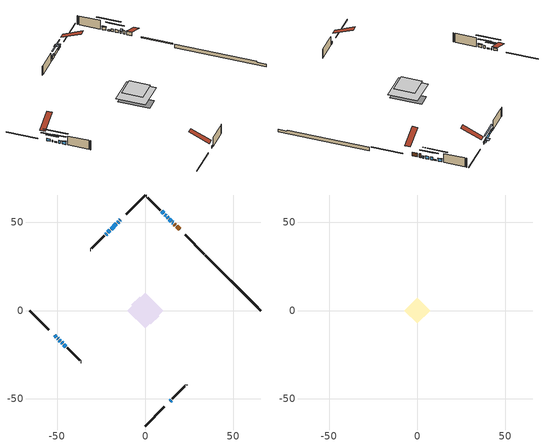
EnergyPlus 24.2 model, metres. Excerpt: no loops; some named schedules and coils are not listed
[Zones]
conditioned space
 floor adiabatic (AdiabaticFloorConstruction): -10.18,0 0,10.18 10.18,0 0,-10.18 z2.74
 floor foundation (Slab1 construction): -7.83,3.17 -3.17,7.83 7.83,-3.17 3.17,-7.83 z-1.68
 wall outside (RimJoist1 construction): 0,-65.47 10.85,-54.62 / -65.47,0 -54.62,-10.85 / 0,65.47 -10.85,54.62 / 33.49,31.97 22.64,42.82 z0.3:0.6
 wall outside (AdiabaticWallConstruction 1): 19.43,46.04 17.72,47.74 / 17.07,48.4 16.46,49.01 z0.3:2.33
 wall outside (AdiabaticWallConstruction): 14.06,-51.4 14.66,-50.8 / -51.4,-14.06 -50.33,-15.14 / -21.9,43.57 -22.51,42.96 z0.3:1.52; -14.06,51.4 -14.42,51.04 / 15.8,49.66 15.44,50.03 z0.3:1.32; 14.78,50.68 13.71,51.76 / -16.35,49.12 -19.36,46.1 / 10.48,54.99 9.26,56.21 / -20.02,45.45 -21.24,44.23 / -46.16,-19.31 -44.93,-20.53 z0.3:1.82; -15.08,50.39 -15.69,49.78 / 13.05,52.42 12.44,53.03 / -47.42,-18.04 -46.81,-18.66 z0.3:1.83; -49.67,-15.8 -49.38,-16.09 z0.3:1.06; 11.78,53.68 11.14,54.33 / -48.73,-16.74 -48.08,-17.39 z0.3:0.91
 wall outside (Wall1 construction): 15.32,-50.15 22.45,-43.02 / -44.28,-21.19 -37.15,-28.31 / -23.16,42.3 -30.29,35.18 / 8.6,56.86 1.48,63.99 z0.3:5.18
 wall outside (Wall3 construction): 23.1,-42.36 23.26,-42.2 / -36.49,-28.97 -36.33,-29.13 / -30.95,34.52 -31.11,34.36 / 0.82,64.65 0.66,64.81 z0.3:5.18
 wall foundation (FoundationWall1 construction): 34.15,31.32,-1.68 34.15,31.32,0.3 62.33,3.13,0.3 62.33,3.13,-0.35 65.47,0,-0.35 65.47,0,-1.68
 window (WindowConstruction 11): 14.06,-51.4 14.66,-50.8 z0.3:1.52
 window (WindowConstruction 12): -14.06,51.4 -14.42,51.04 z0.3:1.31
 window (WindowConstruction 13): 15.8,49.67 15.44,50.02 z0.3:1.31
 window (WindowConstruction 6): 14.78,50.68 13.71,51.76 z0.3:1.82
 window (WindowConstruction 7): -15.08,50.39 -15.69,49.78 z0.3:1.82
 window (WindowConstruction 8): -16.35,49.12 -19.36,46.1 z0.3:1.82
 window (WindowConstruction 9): -51.4,-14.06 -50.33,-15.14 z0.3:1.52
 window (WindowConstruction 10): -49.67,-15.8 -49.38,-16.08 z0.3:1.06
 window (WindowConstruction): 13.05,52.42 12.44,53.03 z0.3:1.82
 window (WindowConstruction 14): 11.78,53.68 11.14,54.33 z0.3:0.91
 window (WindowConstruction 15): -48.73,-16.74 -48.08,-17.39 z0.3:0.91
 window (WindowConstruction 1): 10.48,54.99 9.26,56.21 z0.3:1.82
 window (WindowConstruction 2): -20.02,45.45 -21.24,44.23 z0.3:1.82
 window (WindowConstruction 3): -21.9,43.57 -22.51,42.96 z0.3:1.52
 window (WindowConstruction 4): -47.42,-18.04 -46.81,-18.65 z0.3:1.82
 window (WindowConstruction 5): -46.15,-19.31 -44.93,-20.53 z0.3:1.82
 door (Door): 19.43,46.04 17.72,47.74 z0.3:2.33
 door (Door 1): 17.06,48.4 16.46,49.01 z0.3:2.33
 ceiling adiabatic (AdiabaticFloorConstruction): 0,-10.18 10.18,0 0,10.18 -10.18,0 z2.74
attic - vented
 floor to conditioned space (Floor1 construction Reversed): -7.3,0 0,7.3 7.3,0 0,-7.3 z5.18
 roof outside (Roof1 construction): 13.41,-52.06,5.18 6.4,-45.05,9.31 4.5,-46.95,9.31 11.51,-53.96,5.18; -52.06,-13.41,5.18 -45.05,-6.4,9.31 -46.95,-4.5,9.31 -53.96,-11.51,5.18; -13.41,52.06,5.18 -6.4,45.05,9.31 -4.5,46.95,9.31 -11.51,53.96,5.18; 20.09,45.38,5.18 13.08,38.37,9.31 14.98,36.47,9.31 21.99,43.48,5.18
shading: -14.63,50.83 -13.85,51.61 -14.71,52.48 -15.5,51.69 z1.61; 15.23,50.24 16.01,49.45 17.09,50.53 16.31,51.31 z1.61; 11.73,53.73 16.76,48.71 17.05,49 12.03,54.02 z4.61; -15.9,49.57 -14.87,50.6 -16.37,52.1 -17.41,51.07 z2.12; -21.34,44.13 -14.37,51.09 -14.66,51.38 -21.63,44.42 z4.61; -48.35,-17.11 -53.38,-12.09 -53.67,-12.38 -48.64,-17.4 z4.31; -47.41,-18.06 -51.64,-13.82 -51.93,-14.12 -47.7,-18.35 z3.85; 10.47,55 15.02,50.44 15.31,50.74 10.76,55.29 z4.61; 7.22,58.25 15.7,49.76 15.99,50.06 7.51,58.54 z6.45; -44.16,-21.31 -52.64,-12.82 -52.93,-13.11 -44.45,-21.6 z6.45; 9.12,56.35 10.62,54.84 10.91,55.14 9.41,56.64 z2.03; -21.38,44.08 -19.88,45.59 -20.17,45.88 -21.67,44.37 z2.03; -22.65,42.82 -21.75,43.71 -22.05,44 -22.94,43.11 z1.72; -44.84,-20.63 -49.39,-16.07 -49.68,-16.36 -45.13,-20.92 z4.61; -44.79,-20.67 -46.3,-19.17 -46.59,-19.46 -45.08,-20.96 z2.03
[Building]
Building 1: Terrain=Suburbs
[Site:Location]
Quebec Intl AP_QC: Latitude {deg}=46.8; Longitude {deg}=-71.38; Time Zone {hr}=-5; Elevation {m}=74; Keep Site Location Information=Yes
[Site:GroundTemperature:Shallow]
0.0108218, -2.24938, -2.43038, -1.3578, 2.94801, 7.23376, 10.9493, 13.303, 13.5029, 11.5886, 7.96783, 3.81355
[Site:WaterMainsTemperature]
Calculation Method=Schedule; Temperature Schedule=mains temperature schedule
[Material] Roughness=Rough; Thermal Absorptance=0.9
Name | Thickness {m} | Conductivity {W/m-K} | Density {kg/m3} | Specific Heat {J/kg-K} | Solar Absorptance | Visible Absorptance
asphalt or fiberglass shingles | 0.00635 | 0.162714 | 1121.4 | 1465.45 | 0.4 | 0.4
ceiling stud and cavity | 0.1397 | 0.0942247 | 65.682 | 1177.47 | 0.7 | 0.7
concrete 4.0 in. | 0.1016 | 1.803125 | 2242.8 | 837.4 | 0.7 | 0.7
concrete 8.0 in. | 0.2032 | 1.803125 | 2242.8 | 837.4 | 0.7 | 0.7
door material | 0.04445 | 0.0451087 | 512.64 | 1214.23 | 0.7 | 0.7
exterior vertical ins | 0.00211175 | 0.029427 | 32.04 | 1214.23 | 0.7 | 0.7
floor covering | 0.0127 | 0.0433444 | 54.468 | 1339.84 | 0.6 | 0.6
floor rigid ins; wall rigid ins | 0.512978 | 0.029427 | 32.04 | 1214.23 | 0.7 | 0.7
floor stud and cavity | 0.1397 | 1.75129 | 37.0049 | 1207.88 | 0.7 | 0.7
furniture material conditioned space 1 | 0.1524 | 0.115458 | 640.8 | 1214.23 | 0.6 | 0.6
gypsum board | 0.0127 | 0.160291 | 801 | 837.4 | 0.6 | 0.6
osb sheathing 0.5 in. | 0.0127 | 0.115458 | 512.64 | 1214.23 | 0.7 | 0.7
osb sheathing 0.75 in. | 0.01905 | 0.115458 | 512.64 | 1214.23 | 0.7 | 0.7
osb sheathing 2.0 in. | 0.0508 | 0.115458 | 512.64 | 1214.23 | 0.7 | 0.7
rim joist stud and cavity | 0.0508 | 0.0530741 | 125.044 | 1163.47 | 0.6 | 0.6
wall stud and cavity | 0.1397 | 0.110346 | 139.0536 | 1170.24 | 0.7 | 0.7
wall stud and cavity 1 | 0.1397 | 0.101068 | 139.0536 | 1170.24 | 0.7 | 0.7
wall stud and cavity 2 | 0.0889 | 0.380278 | 52.3479 | 1209.89 | 0.7 | 0.7
wall stud and cavity 3 | 0.0889 | 0.391764 | 83.0341 | 1211.67 | 0.7 | 0.7
wood siding | 0.0254 | 0.102417 | 544.68 | 1172.36 | 0.4 | 0.4
wood siding 1; wood siding 2; wood siding 3 | 0.0254 | 0.102417 | 544.68 | 1172.36 | 0.7 | 0.7
[WindowMaterial:SimpleGlazingSystem]
Name | U-Factor {W/m2-K} | Solar Heat Gain Coefficient
WindowMaterial | 2.19398 | 0.55
WindowMaterial 1 | 2.20761 | 0.53
WindowMaterial 2 | 2.14572 | 0.59
WindowMaterial 3 | 2.12811 | 0.61
WindowMaterial 4 | 2.16161 | 0.58
WindowMaterial 5 | 2.35467 | 0.39
WindowMaterial 6 | 2.33195 | 0.42
WindowMaterial 7 | 2.16502 | 0.55
WindowMaterial 8 | 2.75837 | 0.61
[Construction]
AdiabaticFloorConstruction: floor stud and cavity, floor rigid ins, osb sheathing 0.75 in., floor covering
AdiabaticWallConstruction: wood siding 2, wall rigid ins, wall stud and cavity 2, gypsum board
AdiabaticWallConstruction 1: wood siding 3, wall rigid ins, wall stud and cavity 2, gypsum board
Door; Door 1: door material
Floor1 construction Reversed: gypsum board, ceiling stud and cavity
FoundationWall1 construction: concrete 8.0 in.
furniture construction conditioned space 1: furniture material conditioned space 1
PartitionWallConstruction: gypsum board, wall stud and cavity 3, gypsum board
RimJoist1 construction: wood siding 1, osb sheathing 2.0 in., rim joist stud and cavity
Roof1 construction: asphalt or fiberglass shingles
Slab1 construction: concrete 4.0 in.
Wall1 construction: wood siding, osb sheathing 0.5 in., wall stud and cavity, gypsum board
Wall3 construction: wood siding, osb sheathing 0.5 in., wall stud and cavity 1, gypsum board
WindowConstruction; WindowConstruction 1; WindowConstruction 2; WindowConstruction 4; WindowConstruction 5; WindowConstruction 7: WindowMaterial
WindowConstruction 10: WindowMaterial 5
WindowConstruction 11; WindowConstruction 13: WindowMaterial 6
WindowConstruction 12: WindowMaterial 7
WindowConstruction 14; WindowConstruction 15: WindowMaterial 8
WindowConstruction 3: WindowMaterial 1
WindowConstruction 6: WindowMaterial 2
WindowConstruction 8: WindowMaterial 3
WindowConstruction 9: WindowMaterial 4
[Zone] Multiplier=1; Part of Total Floor Area=Yes
Name | Volume {m3}
attic - vented | 70.4134
conditioned space | 802.9
[Space]
Name | Zone | Volume {m3}
attic - vented 1 | attic - vented | 70.4134
conditioned space 1 | conditioned space | 802.9
[ZoneInfiltration:EffectiveLeakageArea]
infil attic - vented 1: Zone or Space=attic - vented 1; Schedule=Always On Discrete; Effective Air Leakage Area {cm2}=3930.83; Stack Coefficient=0.000287227; Wind Coefficient=1.14507e-05
[ZoneMixing]
whole house fan mix: Zone or Space=attic - vented; Schedule=Always On Continuous; Design Flow Rate Calculation Method=Flow/Zone; Design Flow Rate {m3/s}=0; Source Zone or Space=conditioned space
[SurfaceProperty:ExposedFoundationPerimeter]
Slab1: Exposed Perimeter Calculation Method=TotalExposedPerimeter; Total Exposed Perimeter {m}=44.288
[InternalMass] Zone or ZoneList=conditioned space; Space or SpaceList=conditioned space 1
Name | Construction | Surface Area {m2}
furniture mass conditioned space 1 | furniture construction conditioned space 1 | 123.896
partition wall mass | PartitionWallConstruction | 309.74
[Lights]
interior lighting: Zone or ZoneList or Space or SpaceList=conditioned space 1; Schedule=interior lighting schedule; Design Level Calculation Method=LightingLevel; Lighting Level {W}=343.2; Return Air Fraction=0; Fraction Radiant=0.6; Fraction Visible=0.2; Fraction Replaceable=1
[People]
occupants: Zone or ZoneList or Space or SpaceList=conditioned space 1; Number of People Schedule=occupants schedule; Number of People Calculation Method=People; Number of People=3; Fraction Radiant=0.314171; Sensible Heat Fraction=0.56303; Activity Level Schedule=occupants activity schedule; Carbon Dioxide Generation Rate {m3/s-W}=0; Enable ASHRAE 55 Comfort Warnings=No; Mean Radiant Temperature Calculation Type=EnclosureAveraged
[ElectricEquipment] Zone or ZoneList or Space or SpaceList=conditioned space 1; Design Level Calculation Method=EquipmentLevel
Name | Schedule | Design Level {W} | Fraction Latent | Fraction Radiant | Fraction Lost
clothes dryer | clothes dryer schedule | 140.772 | 0.015 | 0.081 | 0.85
clothes washer | clothes washer schedule | 32.1985 | 0.03 | 0.162 | 0.7
cooking range | cooking range schedule | 215.147 | 0.08 | 0.432 | 0.2
dishwasher | dishwasher schedule | 66.8632 | 0.3 | 0.18 | 0.4
fridge | fridge schedule | 72.9452 | 0 | 0.6 | 0
mech vent bath fan 0 | mech vent bath fan 0 schedule | 50.2 | 0 | 0 | 1
mech vent house fan | mech vent house fan schedule | 0 | 0 | 0 | 1
mech vent house fan cfis | mech vent house fan cfis schedule | 0 | 0 | 0 | 0
mech vent range fan 0 | mech vent range fan 0 schedule | 57 | 0 | 0 | 1
misc plug loads | misc plug loads schedule | 494.7 | 0.045 | 0.513 | 0.1
whole house fan | Always On Discrete | 0 | 0 | 0 | 1
[OtherEquipment] Zone or ZoneList or Space or SpaceList=conditioned space 1; Design Level Calculation Method=EquipmentLevel
Name | Fuel Type | Schedule | Design Level {W} | Fraction Latent | Fraction Radiant | Fraction Lost
clothes dryer 1 | Electricity | clothes dryer schedule | 0 | 0.015 | 0.081 | 0.85
cooking range 1 | Electricity | cooking range schedule | 0 | 0.08 | 0.432 | 0.2
general water use latent | None | general water use schedule | 62.594 | 1 | 0 | 0
general water use sensible | None | general water use schedule | -61.6891 | 0 | 0.6 | 0
mech vent house fan latent load | None | Always On Discrete | 0 | 1 | 0 | 0
mech vent house fan sensible load | None | Always On Discrete | 0 | 0 | 0 | 0
water heater energy adjustment1 | Electricity | Always On Discrete | 0.01 | 0 | 0 | 1
[ZoneInfiltration:DesignFlowRate] Zone or ZoneList or Space or SpaceList=conditioned space 1; Schedule=Always On Discrete; Design Flow Rate Calculation Method=Flow/Zone; Design Flow Rate {m3/s}=0
infil flow; natural vent flow; whole house fan flow
[ZoneControl:Thermostat]
conditioned space Thermostat: Zone or ZoneList=conditioned space; Control Type Schedule=conditioned space Thermostat Schedule; Control 1=conditioned space temperature setpoint; Temperature Difference Between Cutout And Setpoint {deltaC}=0
[ThermostatSetpoint:DualSetpoint]
conditioned space temperature setpoint: Heating Setpoint Temperature Schedule=heating setpoint; Cooling Setpoint Temperature Schedule=cooling setpoint
[AirLoopHVAC:UnitarySystem]
unit heater unitary system: Control Type=Load; Controlling Zone or Thermostat Location=conditioned space; Dehumidification Control Type=None; Availability Schedule=Always On Discrete; Supply Fan=unit heater supply fan; Fan Placement=BlowThrough; Supply Air Fan Operating Mode Schedule=unit heater auto fan schedule; Heating Coil=unit heater htg coil; DX Heating Coil Sizing Ratio=1; Use DOAS DX Cooling Coil=No; Minimum Supply Air Temperature {C}=2; Latent Load Control=SensibleOnlyLoadControl; Cooling Supply Air Flow Rate Method=None; Heating Supply Air Flow Rate Method=SupplyAirFlowRate; Heating Supply Air Flow Rate {m3/s}=0.00141584; No Load Supply Air Flow Rate Method=SupplyAirFlowRate; No Load Supply Air Flow Rate {m3/s}=0; No Load Supply Air Flow Rate Control Set To Low Speed=Yes; Maximum Supply Air Temperature {C}=48.8889; Maximum Outdoor Dry-Bulb Temperature for Supplemental Heater Operation {C}=21; Ancillary On-Cycle Electric Power {W}=0; Ancillary Off-Cycle Electric Power {W}=0
[Zone equipment]
conditioned space: electric baseboard, unit heater unitary system
[Foundation:Kiva]
Foundation Kiva 1: Initial Indoor Air Temperature {C}=18; Wall Height Above Grade {m}=0.300015; Wall Depth Below Slab {m}=0.2032; Custom Block Material Name 1=exterior vertical ins; Custom Block Depth 1 {m}=1.98001; Custom Block X Position 1 {m}=0.2032; Custom Block Z Position 1 {m}=0
[Foundation:Kiva:Settings]
Soil Conductivity {W/m-K}=0.849921; Soil Density {kg/m3}=1842.3; Soil Specific Heat {J/kg-K}=418.7; Ground Solar Absorptivity=0.9; Ground Thermal Absorptivity=0.9; Ground Surface Roughness {m}=0.03; Far-Field Width {m}=40; Deep-Ground Boundary Condition=ZeroFlux; Deep-Ground Depth {m}=40; Minimum Cell Dimension {m}=0.2; Maximum Cell Growth Coefficient=3; Simulation Timestep=Timestep
[Exterior:Lights]
exterior lighting: Schedule=exterior lighting schedule; Design Level {W}=75.6
[EnergyManagementSystem:Sensor] Output:Variable or Output:Meter Index Key=conditioned space
Name | Output:Variable or Output:Meter
conditioned_space_clg_unmet_s | Zone Cooling Setpoint Not Met Time
conditioned_space_htg_unmet_s | Zone Heating Setpoint Not Met Time
fridge_tin_s; tin_s; tin_s_1 | Zone Mean Air Temperature
tout_s | Zone Outdoor Air Drybulb Temperature
win_s | Zone Air Humidity Ratio
[Schedule:Constant]
Name | Hourly Value
Always On Continuous; mech vent house fan schedule; mech vent house fan cfis schedule; Always On Discrete | 1
occupants activity schedule | 117.228
fridge schedule; unit heater auto fan schedule | 0
[Schedule:Week:Daily]
interior lighting schedule Week Rule - Jan1-Jan27: interior lighting schedule day, interior lighting schedule day, interior lighting schedule day, interior lighting schedule day, interior lighting schedule day, interior lighting schedule day, interior lighting schedule day, interior lighting schedule default day, interior lighting schedule default day, interior lighting schedule default day, interior lighting schedule default day, interior lighting schedule default day
interior lighting schedule Week Rule - Jan28-Feb3: interior lighting schedule day, interior lighting schedule day, interior lighting schedule day, interior lighting schedule day, interior lighting schedule day 1, interior lighting schedule day 1, interior lighting schedule day 1, interior lighting schedule default day, interior lighting schedule default day, interior lighting schedule default day, interior lighting schedule default day, interior lighting schedule default day
interior lighting schedule Week Rule - Feb4-Feb24: interior lighting schedule day 1, interior lighting schedule day 1, interior lighting schedule day 1, interior lighting schedule day 1, interior lighting schedule day 1, interior lighting schedule day 1, interior lighting schedule day 1, interior lighting schedule default day, interior lighting schedule default day, interior lighting schedule default day, interior lighting schedule default day, interior lighting schedule default day
interior lighting schedule Week Rule - Feb25-Mar3: interior lighting schedule day 1, interior lighting schedule day 1, interior lighting schedule day 1, interior lighting schedule day 1, interior lighting schedule day 2, interior lighting schedule day 2, interior lighting schedule day 2, interior lighting schedule default day, interior lighting schedule default day, interior lighting schedule default day, interior lighting schedule default day, interior lighting schedule default day
interior lighting schedule Week Rule - Mar4-Mar31: interior lighting schedule day 2, interior lighting schedule day 2, interior lighting schedule day 2, interior lighting schedule day 2, interior lighting schedule day 2, interior lighting schedule day 2, interior lighting schedule day 2, interior lighting schedule default day, interior lighting schedule default day, interior lighting schedule default day, interior lighting schedule default day, interior lighting schedule default day
interior lighting schedule Week Rule - Apr1-Apr28: interior lighting schedule day 3, interior lighting schedule day 3, interior lighting schedule day 3, interior lighting schedule day 3, interior lighting schedule day 3, interior lighting schedule day 3, interior lighting schedule day 3, interior lighting schedule default day, interior lighting schedule default day, interior lighting schedule default day, interior lighting schedule default day, interior lighting schedule default day
interior lighting schedule Week Rule - Apr29-May5: interior lighting schedule day 3, interior lighting schedule day 3, interior lighting schedule day 4, interior lighting schedule day 4, interior lighting schedule day 4, interior lighting schedule day 4, interior lighting schedule day 4, interior lighting schedule default day, interior lighting schedule default day, interior lighting schedule default day, interior lighting schedule default day, interior lighting schedule default day
interior lighting schedule Week Rule - May6-May26: interior lighting schedule day 4, interior lighting schedule day 4, interior lighting schedule day 4, interior lighting schedule day 4, interior lighting schedule day 4, interior lighting schedule day 4, interior lighting schedule day 4, interior lighting schedule default day, interior lighting schedule default day, interior lighting schedule default day, interior lighting schedule default day, interior lighting schedule default day
interior lighting schedule Week Rule - May27-Jun2: interior lighting schedule day 4, interior lighting schedule day 4, interior lighting schedule day 4, interior lighting schedule day 4, interior lighting schedule day 4, interior lighting schedule day 5, interior lighting schedule day 5, interior lighting schedule default day, interior lighting schedule default day, interior lighting schedule default day, interior lighting schedule default day, interior lighting schedule default day
interior lighting schedule Week Rule - Jun3-Jun30: interior lighting schedule day 5, interior lighting schedule day 5, interior lighting schedule day 5, interior lighting schedule day 5, interior lighting schedule day 5, interior lighting schedule day 5, interior lighting schedule day 5, interior lighting schedule default day, interior lighting schedule default day, interior lighting schedule default day, interior lighting schedule default day, interior lighting schedule default day
interior lighting schedule Week Rule - Jul1-Jul28: interior lighting schedule day 6, interior lighting schedule day 6, interior lighting schedule day 6, interior lighting schedule day 6, interior lighting schedule day 6, interior lighting schedule day 6, interior lighting schedule day 6, interior lighting schedule default day, interior lighting schedule default day, interior lighting schedule default day, interior lighting schedule default day, interior lighting schedule default day
interior lighting schedule Week Rule - Jul29-Aug4: interior lighting schedule day 6, interior lighting schedule day 6, interior lighting schedule day 6, interior lighting schedule day 7, interior lighting schedule day 7, interior lighting schedule day 7, interior lighting schedule day 7, interior lighting schedule default day, interior lighting schedule default day, interior lighting schedule default day, interior lighting schedule default day, interior lighting schedule default day
interior lighting schedule Week Rule - Aug5-Aug25: interior lighting schedule day 7, interior lighting schedule day 7, interior lighting schedule day 7, interior lighting schedule day 7, interior lighting schedule day 7, interior lighting schedule day 7, interior lighting schedule day 7, interior lighting schedule default day, interior lighting schedule default day, interior lighting schedule default day, interior lighting schedule default day, interior lighting schedule default day
interior lighting schedule Week Rule - Aug26-Sep1: interior lighting schedule day 7, interior lighting schedule day 7, interior lighting schedule day 7, interior lighting schedule day 7, interior lighting schedule day 7, interior lighting schedule day 7, interior lighting schedule day 8, interior lighting schedule default day, interior lighting schedule default day, interior lighting schedule default day, interior lighting schedule default day, interior lighting schedule default day
interior lighting schedule Week Rule - Sep2-Sep29: interior lighting schedule day 8, interior lighting schedule day 8, interior lighting schedule day 8, interior lighting schedule day 8, interior lighting schedule day 8, interior lighting schedule day 8, interior lighting schedule day 8, interior lighting schedule default day, interior lighting schedule default day, interior lighting schedule default day, interior lighting schedule default day, interior lighting schedule default day
interior lighting schedule Week Rule - Sep30-Oct6: interior lighting schedule day 8, interior lighting schedule day 9, interior lighting schedule day 9, interior lighting schedule day 9, interior lighting schedule day 9, interior lighting schedule day 9, interior lighting schedule day 9, interior lighting schedule default day, interior lighting schedule default day, interior lighting schedule default day, interior lighting schedule default day, interior lighting schedule default day
interior lighting schedule Week Rule - Oct7-Oct27: interior lighting schedule day 9, interior lighting schedule day 9, interior lighting schedule day 9, interior lighting schedule day 9, interior lighting schedule day 9, interior lighting schedule day 9, interior lighting schedule day 9, interior lighting schedule default day, interior lighting schedule default day, interior lighting schedule default day, interior lighting schedule default day, interior lighting schedule default day
interior lighting schedule Week Rule - Oct28-Nov3: interior lighting schedule day 9, interior lighting schedule day 9, interior lighting schedule day 9, interior lighting schedule day 9, interior lighting schedule day 10, interior lighting schedule day 10, interior lighting schedule day 10, interior lighting schedule default day, interior lighting schedule default day, interior lighting schedule default day, interior lighting schedule default day, interior lighting schedule default day
interior lighting schedule Week Rule - Nov4-Nov24: interior lighting schedule day 10, interior lighting schedule day 10, interior lighting schedule day 10, interior lighting schedule day 10, interior lighting schedule day 10, interior lighting schedule day 10, interior lighting schedule day 10, interior lighting schedule default day, interior lighting schedule default day, interior lighting schedule default day, interior lighting schedule default day, interior lighting schedule default day
interior lighting schedule Week Rule - Nov25-Dec1: interior lighting schedule day 10, interior lighting schedule day 10, interior lighting schedule day 10, interior lighting schedule day 10, interior lighting schedule day 10, interior lighting schedule day 10, interior lighting schedule day 11, interior lighting schedule default day, interior lighting schedule default day, interior lighting schedule default day, interior lighting schedule default day, interior lighting schedule default day
interior lighting schedule Week Rule - Dec2-Dec31: interior lighting schedule day 11, interior lighting schedule day 11, interior lighting schedule day 11, interior lighting schedule day 11, interior lighting schedule day 11, interior lighting schedule day 11, interior lighting schedule day 11, interior lighting schedule default day, interior lighting schedule default day, interior lighting schedule default day, interior lighting schedule default day, interior lighting schedule default day
occupants schedule Week Rule - Jan1-Dec31: occupants schedule day, occupants schedule day, occupants schedule day, occupants schedule day, occupants schedule day, occupants schedule day, occupants schedule day, occupants schedule default day, occupants schedule default day, occupants schedule default day, occupants schedule default day, occupants schedule default day
clothes dryer schedule Week Rule - Jan1-Dec31: clothes dryer schedule day, clothes dryer schedule day, clothes dryer schedule day, clothes dryer schedule day, clothes dryer schedule day, clothes dryer schedule day, clothes dryer schedule day, clothes dryer schedule default day, clothes dryer schedule default day, clothes dryer schedule default day, clothes dryer schedule default day, clothes dryer schedule default day
clothes washer schedule Week Rule - Jan1-Dec31: clothes washer schedule day, clothes washer schedule day, clothes washer schedule day, clothes washer schedule day, clothes washer schedule day, clothes washer schedule day, clothes washer schedule day, clothes washer schedule default day, clothes washer schedule default day, clothes washer schedule default day, clothes washer schedule default day, clothes washer schedule default day
cooking range schedule Week Rule - Jan1-Dec31: cooking range schedule day, cooking range schedule day, cooking range schedule day, cooking range schedule day, cooking range schedule day, cooking range schedule day, cooking range schedule day, cooking range schedule default day, cooking range schedule default day, cooking range schedule default day, cooking range schedule default day, cooking range schedule default day
dishwasher schedule Week Rule - Jan1-Dec31: dishwasher schedule day, dishwasher schedule day, dishwasher schedule day, dishwasher schedule day, dishwasher schedule day, dishwasher schedule day, dishwasher schedule day, dishwasher schedule default day, dishwasher schedule default day, dishwasher schedule default day, dishwasher schedule default day, dishwasher schedule default day
mech vent bath fan 0 schedule Week Rule - Jan1-Dec31: mech vent bath fan 0 schedule day, mech vent bath fan 0 schedule day, mech vent bath fan 0 schedule day, mech vent bath fan 0 schedule day, mech vent bath fan 0 schedule day, mech vent bath fan 0 schedule day, mech vent bath fan 0 schedule day, mech vent bath fan 0 schedule default day, mech vent bath fan 0 schedule default day, mech vent bath fan 0 schedule default day, mech vent bath fan 0 schedule default day, mech vent bath fan 0 schedule default day
mech vent range fan 0 schedule Week Rule - Jan1-Dec31: mech vent range fan 0 schedule day, mech vent range fan 0 schedule day, mech vent range fan 0 schedule day, mech vent range fan 0 schedule day, mech vent range fan 0 schedule day, mech vent range fan 0 schedule day, mech vent range fan 0 schedule day, mech vent range fan 0 schedule default day, mech vent range fan 0 schedule default day, mech vent range fan 0 schedule default day, mech vent range fan 0 schedule default day, mech vent range fan 0 schedule default day
misc plug loads schedule Week Rule - Jan1-Dec31: misc plug loads schedule day, misc plug loads schedule day, misc plug loads schedule day, misc plug loads schedule day, misc plug loads schedule day, misc plug loads schedule day, misc plug loads schedule day, misc plug loads schedule default day, misc plug loads schedule default day, misc plug loads schedule default day, misc plug loads schedule default day, misc plug loads schedule default day
general water use schedule Week Rule - Jan1-Dec31: general water use schedule day, general water use schedule day, general water use schedule day, general water use schedule day, general water use schedule day, general water use schedule day, general water use schedule day, general water use schedule default day, general water use schedule default day, general water use schedule default day, general water use schedule default day, general water use schedule default day
exterior lighting schedule Week Rule - Jan1-Jan27: exterior lighting schedule day, exterior lighting schedule day, exterior lighting schedule day, exterior lighting schedule day, exterior lighting schedule day, exterior lighting schedule day, exterior lighting schedule day, exterior lighting schedule default day, exterior lighting schedule default day, exterior lighting schedule default day, exterior lighting schedule default day, exterior lighting schedule default day
exterior lighting schedule Week Rule - Jan28-Feb3: exterior lighting schedule day, exterior lighting schedule day, exterior lighting schedule day, exterior lighting schedule day, exterior lighting schedule day 1, exterior lighting schedule day 1, exterior lighting schedule day 1, exterior lighting schedule default day, exterior lighting schedule default day, exterior lighting schedule default day, exterior lighting schedule default day, exterior lighting schedule default day
exterior lighting schedule Week Rule - Feb4-Feb24: exterior lighting schedule day 1, exterior lighting schedule day 1, exterior lighting schedule day 1, exterior lighting schedule day 1, exterior lighting schedule day 1, exterior lighting schedule day 1, exterior lighting schedule day 1, exterior lighting schedule default day, exterior lighting schedule default day, exterior lighting schedule default day, exterior lighting schedule default day, exterior lighting schedule default day
exterior lighting schedule Week Rule - Feb25-Mar3: exterior lighting schedule day 1, exterior lighting schedule day 1, exterior lighting schedule day 1, exterior lighting schedule day 1, exterior lighting schedule day 2, exterior lighting schedule day 2, exterior lighting schedule day 2, exterior lighting schedule default day, exterior lighting schedule default day, exterior lighting schedule default day, exterior lighting schedule default day, exterior lighting schedule default day
exterior lighting schedule Week Rule - Mar4-Mar31: exterior lighting schedule day 2, exterior lighting schedule day 2, exterior lighting schedule day 2, exterior lighting schedule day 2, exterior lighting schedule day 2, exterior lighting schedule day 2, exterior lighting schedule day 2, exterior lighting schedule default day, exterior lighting schedule default day, exterior lighting schedule default day, exterior lighting schedule default day, exterior lighting schedule default day
exterior lighting schedule Week Rule - Apr1-Apr28: exterior lighting schedule day 3, exterior lighting schedule day 3, exterior lighting schedule day 3, exterior lighting schedule day 3, exterior lighting schedule day 3, exterior lighting schedule day 3, exterior lighting schedule day 3, exterior lighting schedule default day, exterior lighting schedule default day, exterior lighting schedule default day, exterior lighting schedule default day, exterior lighting schedule default day
exterior lighting schedule Week Rule - Apr29-May5: exterior lighting schedule day 3, exterior lighting schedule day 3, exterior lighting schedule day 4, exterior lighting schedule day 4, exterior lighting schedule day 4, exterior lighting schedule day 4, exterior lighting schedule day 4, exterior lighting schedule default day, exterior lighting schedule default day, exterior lighting schedule default day, exterior lighting schedule default day, exterior lighting schedule default day
exterior lighting schedule Week Rule - May6-May26: exterior lighting schedule day 4, exterior lighting schedule day 4, exterior lighting schedule day 4, exterior lighting schedule day 4, exterior lighting schedule day 4, exterior lighting schedule day 4, exterior lighting schedule day 4, exterior lighting schedule default day, exterior lighting schedule default day, exterior lighting schedule default day, exterior lighting schedule default day, exterior lighting schedule default day
exterior lighting schedule Week Rule - May27-Jun2: exterior lighting schedule day 4, exterior lighting schedule day 4, exterior lighting schedule day 4, exterior lighting schedule day 4, exterior lighting schedule day 4, exterior lighting schedule day 5, exterior lighting schedule day 5, exterior lighting schedule default day, exterior lighting schedule default day, exterior lighting schedule default day, exterior lighting schedule default day, exterior lighting schedule default day
exterior lighting schedule Week Rule - Jun3-Jun30: exterior lighting schedule day 5, exterior lighting schedule day 5, exterior lighting schedule day 5, exterior lighting schedule day 5, exterior lighting schedule day 5, exterior lighting schedule day 5, exterior lighting schedule day 5, exterior lighting schedule default day, exterior lighting schedule default day, exterior lighting schedule default day, exterior lighting schedule default day, exterior lighting schedule default day
exterior lighting schedule Week Rule - Jul1-Jul28: exterior lighting schedule day 6, exterior lighting schedule day 6, exterior lighting schedule day 6, exterior lighting schedule day 6, exterior lighting schedule day 6, exterior lighting schedule day 6, exterior lighting schedule day 6, exterior lighting schedule default day, exterior lighting schedule default day, exterior lighting schedule default day, exterior lighting schedule default day, exterior lighting schedule default day
exterior lighting schedule Week Rule - Jul29-Aug4: exterior lighting schedule day 6, exterior lighting schedule day 6, exterior lighting schedule day 6, exterior lighting schedule day 7, exterior lighting schedule day 7, exterior lighting schedule day 7, exterior lighting schedule day 7, exterior lighting schedule default day, exterior lighting schedule default day, exterior lighting schedule default day, exterior lighting schedule default day, exterior lighting schedule default day
exterior lighting schedule Week Rule - Aug5-Aug25: exterior lighting schedule day 7, exterior lighting schedule day 7, exterior lighting schedule day 7, exterior lighting schedule day 7, exterior lighting schedule day 7, exterior lighting schedule day 7, exterior lighting schedule day 7, exterior lighting schedule default day, exterior lighting schedule default day, exterior lighting schedule default day, exterior lighting schedule default day, exterior lighting schedule default day
exterior lighting schedule Week Rule - Aug26-Sep1: exterior lighting schedule day 7, exterior lighting schedule day 7, exterior lighting schedule day 7, exterior lighting schedule day 7, exterior lighting schedule day 7, exterior lighting schedule day 7, exterior lighting schedule day 8, exterior lighting schedule default day, exterior lighting schedule default day, exterior lighting schedule default day, exterior lighting schedule default day, exterior lighting schedule default day
[Schedule:Year]
interior lighting schedule: interior lighting schedule Week Rule - Jan1-Jan27, 1, 1, 1, 27, interior lighting schedule Week Rule - Jan28-Feb3, 1, 28, 2, 3, interior lighting schedule Week Rule - Feb4-Feb24, 2, 4, 2, 24, interior lighting schedule Week Rule - Feb25-Mar3, 2, 25, 3, 3, interior lighting schedule Week Rule - Mar4-Mar31, 3, 4, 3, 31, interior lighting schedule Week Rule - Apr1-Apr28, 4, 1, 4, 28, interior lighting schedule Week Rule - Apr29-May5, 4, 29, 5, 5, interior lighting schedule Week Rule - May6-May26, 5, 6, 5, 26, interior lighting schedule Week Rule - May27-Jun2, 5, 27, 6, 2, interior lighting schedule Week Rule - Jun3-Jun30, 6, 3, 6, 30, interior lighting schedule Week Rule - Jul1-Jul28, 7, 1, 7, 28, interior lighting schedule Week Rule - Jul29-Aug4, 7, 29, 8, 4, interior lighting schedule Week Rule - Aug5-Aug25, 8, 5, 8, 25, interior lighting schedule Week Rule - Aug26-Sep1, 8, 26, 9, 1, interior lighting schedule Week Rule - Sep2-Sep29, 9, 2, 9, 29, interior lighting schedule Week Rule - Sep30-Oct6, 9, 30, 10, 6, interior lighting schedule Week Rule - Oct7-Oct27, 10, 7, 10, 27, interior lighting schedule Week Rule - Oct28-Nov3, 10, 28, 11, 3, interior lighting schedule Week Rule - Nov4-Nov24, 11, 4, 11, 24, interior lighting schedule Week Rule - Nov25-Dec1, 11, 25, 12, 1, interior lighting schedule Week Rule - Dec2-Dec31, 12, 2, 12, 31
occupants schedule: occupants schedule Week Rule - Jan1-Dec31, 1, 1, 12, 31
clothes dryer schedule: clothes dryer schedule Week Rule - Jan1-Dec31, 1, 1, 12, 31
clothes washer schedule: clothes washer schedule Week Rule - Jan1-Dec31, 1, 1, 12, 31
cooking range schedule: cooking range schedule Week Rule - Jan1-Dec31, 1, 1, 12, 31
dishwasher schedule: dishwasher schedule Week Rule - Jan1-Dec31, 1, 1, 12, 31
mech vent bath fan 0 schedule: mech vent bath fan 0 schedule Week Rule - Jan1-Dec31, 1, 1, 12, 31
mech vent range fan 0 schedule: mech vent range fan 0 schedule Week Rule - Jan1-Dec31, 1, 1, 12, 31
misc plug loads schedule: misc plug loads schedule Week Rule - Jan1-Dec31, 1, 1, 12, 31
general water use schedule: general water use schedule Week Rule - Jan1-Dec31, 1, 1, 12, 31
exterior lighting schedule: exterior lighting schedule Week Rule - Jan1-Jan27, 1, 1, 1, 27, exterior lighting schedule Week Rule - Jan28-Feb3, 1, 28, 2, 3, exterior lighting schedule Week Rule - Feb4-Feb24, 2, 4, 2, 24, exterior lighting schedule Week Rule - Feb25-Mar3, 2, 25, 3, 3, exterior lighting schedule Week Rule - Mar4-Mar31, 3, 4, 3, 31, exterior lighting schedule Week Rule - Apr1-Apr28, 4, 1, 4, 28, exterior lighting schedule Week Rule - Apr29-May5, 4, 29, 5, 5, exterior lighting schedule Week Rule - May6-May26, 5, 6, 5, 26, exterior lighting schedule Week Rule - May27-Jun2, 5, 27, 6, 2, exterior lighting schedule Week Rule - Jun3-Jun30, 6, 3, 6, 30, exterior lighting schedule Week Rule - Jul1-Jul28, 7, 1, 7, 28, exterior lighting schedule Week Rule - Jul29-Aug4, 7, 29, 8, 4, exterior lighting schedule Week Rule - Aug5-Aug25, 8, 5, 8, 25, exterior lighting schedule Week Rule - Aug26-Sep1, 8, 26, 9, 1, exterior lighting schedule Week Rule - Sep2-Sep29, 9, 2, 9, 29, exterior lighting schedule Week Rule - Sep30-Oct6, 9, 30, 10, 6, exterior lighting schedule Week Rule - Oct7-Oct27, 10, 7, 10, 27, exterior lighting schedule Week Rule - Oct28-Nov3, 10, 28, 11, 3, exterior lighting schedule Week Rule - Nov4-Nov24, 11, 4, 11, 24, exterior lighting schedule Week Rule - Nov25-Dec1, 11, 25, 12, 1, exterior lighting schedule Week Rule - Dec2-Dec31, 12, 2, 12, 31
[Schedule:Compact]
conditioned space Thermostat Schedule: Through: 12/31, For: AllDays, Until: 24:00, 4
mains temperature schedule: Through: 01/01, For: AllDays, Until: 24:00, 5.175, Through: 01/02, For: AllDays, Until: 24:00, 5.10167, Through: 01/03, For: AllDays, Until: 24:00, 5.02889, Through: 01/04, For: AllDays, Until: 24:00, 4.95778, Through: 01/05, For: AllDays, Until: 24:00, 4.88778, Through: 01/06, For: AllDays, Until: 24:00, 4.81833, Through: 01/07, For: AllDays, Until: 24:00, 4.75056, Through: 01/08, For: AllDays, Until: 24:00, 4.68389, Through: 01/09, For: AllDays, Until: 24:00, 4.61833, Through: 01/10, For: AllDays, Until: 24:00, 4.55389, Through: 01/11, For: AllDays, Until: 24:00, 4.49056, Through: 01/12, For: AllDays, Until: 24:00, 4.42889, Through: 01/13, For: AllDays, Until: 24:00, 4.36778, Through: 01/14, For: AllDays, Until: 24:00, 4.30889, Through: 01/15, For: AllDays, Until: 24:00, 4.25056, Through: 01/16, For: AllDays, Until: 24:00, 4.19389, Through: 01/17, For: AllDays, Until: 24:00, 4.13833, Through: 01/18, For: AllDays, Until: 24:00, 4.08444, Through: 01/19, For: AllDays, Until: 24:00, 4.03167, Through: 01/20, For: AllDays, Until: 24:00, 3.98056, Through: 01/21, For: AllDays, Until: 24:00, 3.93056, Through: 01/22, For: AllDays, Until: 24:00, 3.88222, Through: 01/23, For: AllDays, Until: 24:00, 3.835, Through: 01/24, For: AllDays, Until: 24:00, 3.78944, Through: 01/25, For: AllDays, Until: 24:00, 3.74556, Through: 01/26, For: AllDays, Until: 24:00, 3.70278, Through: 01/27, For: AllDays, Until: 24:00, 3.66167, Through: 01/28, For: AllDays, Until: 24:00, 3.62167, Through: 01/29, For: AllDays, Until: 24:00, 3.58389, Through: 01/30, For: AllDays, Until: 24:00, 3.54722, Through: 01/31, For: AllDays, Until: 24:00, 3.51167, Through: 02/01, For: AllDays, Until: 24:00, 3.47833, Through: 02/02, For: AllDays, Until: 24:00, 3.44611, Through: 02/03, For: AllDays, Until: 24:00, 3.41556, Through: 02/04, For: AllDays, Until: 24:00, 3.38667, Through: 02/05, For: AllDays, Until: 24:00, 3.35944, Through: 02/06, For: AllDays, Until: 24:00, 3.33389, Through: 02/07, For: AllDays, Until: 24:00, 3.30944, Through: 02/08, For: AllDays, Until: 24:00, 3.28667, Through: 02/09, For: AllDays, Until: 24:00, 3.26611, Through: 02/10, For: AllDays, Until: 24:00, 3.24667, Through: 02/11, For: AllDays, Until: 24:00, 3.22889, Through: 02/12, For: AllDays, Until: 24:00, 3.21278, Through: 02/13, For: AllDays, Until: 24:00, 3.19833, Through: 02/14, For: AllDays, Until: 24:00, 3.18556, Through: 02/15, For: AllDays, Until: 24:00, 3.17389, Through: 02/16, For: AllDays, Until: 24:00, 3.16444, Through: 02/17, For: AllDays, Until: 24:00, 3.15667, Through: 02/18, For: AllDays, Until: 24:00, 3.15056, Through: 02/19, For: AllDays, Until: 24:00, 3.14556, Through: 02/20, For: AllDays, Until: 24:00, 3.14278, Through: 02/21, For: AllDays, Until: 24:00, 3.14111, Through: 02/22, For: AllDays, Until: 24:00, 3.14167, Through: 02/23, For: AllDays, Until: 24:00, 3.14333, Through: 02/24, For: AllDays, Until: 24:00, 3.14722, Through: 02/25, For: AllDays, Until: 24:00, 3.15222, Through: 02/26, For: AllDays, Until: 24:00, 3.15944, Through: 02/27, For: AllDays, Until: 24:00, 3.16778, Through: 02/28, For: AllDays, Until: 24:00, 3.17778, Through: 03/01, For: AllDays, Until: 24:00, 3.18944, Through: 03/02, For: AllDays, Until: 24:00, 3.20333, Through: 03/03, For: AllDays, Until: 24:00, 3.21833, Through: 03/04, For: AllDays, Until: 24:00, 3.235, Through: 03/05, For: AllDays, Until: 24:00, 3.25333, Through: 03/06, For: AllDays, Until: 24:00, 3.27333, Through: 03/07, For: AllDays, Until: 24:00, 3.29444, Through: 03/08, For: AllDays, Until: 24:00, 3.31778, Through: 03/09, For: AllDays, Until: 24:00, 3.34222, Through: 03/10, For: AllDays, Until: 24:00, 3.36889, Through: 03/11, For: AllDays, Until: 24:00, 3.39667, Through: 03/12, For: AllDays, Until: 24:00, 3.42611, Through: 03/13, For: AllDays, Until: 24:00, 3.45722, Through: 03/14, For: AllDays, Until: 24:00, 3.49, Through: 03/15, For: AllDays, Until: 24:00, 3.52389, Through: 03/16, For: AllDays, Until: 24:00, 3.55944, Through: 03/17, For: AllDays, Until: 24:00, 3.59667, Through: 03/18, For: AllDays, Until: 24:00, 3.63556, Through: 03/19, For: AllDays, Until: 24:00, 3.67556, Through: 03/20, For: AllDays, Until: 24:00, 3.71722, Through: 03/21, For: AllDays, Until: 24:00, 3.76056, Through: 03/22, For: AllDays, Until: 24:00, 3.80556, Through: 03/23, For: AllDays, Until: 24:00, 3.85111, Through: 03/24, For: AllDays, Until: 24:00, 3.89889, Through: 03/25, For: AllDays, Until: 24:00, 3.94778, Through: 03/26, For: AllDays, Until: 24:00, 3.99833, Through: 03/27, For: AllDays, Until: 24:00, 4.05, Through: 03/28, For: AllDays, Until: 24:00, 4.10333, Through: 03/29, For: AllDays, Until: 24:00, 4.15778, Through: 03/30, For: AllDays, Until: 24:00, 4.21333, Through: 03/31, For: AllDays, Until: 24:00, 4.27056, Through: 04/01, For: AllDays, Until: 24:00, 4.32944, Through: 04/02, For: AllDays, Until: 24:00, 4.38889, Through: 04/03, For: AllDays, Until: 24:00, 4.45, Through: 04/04, For: AllDays, Until: 24:00, 4.51222, Through: 04/05, For: AllDays, Until: 24:00, 4.57611, Through: 04/06, For: AllDays, Until: 24:00, 4.64056, Through: 04/07, For: AllDays, Until: 24:00, 4.70667, Through: 04/08, For: AllDays, Until: 24:00, 4.77389, Through: 04/09, For: AllDays, Until: 24:00, 4.84222, Through: 04/10, For: AllDays, Until: 24:00, 4.91167, Through: 04/11, For: AllDays, Until: 24:00, 4.98278, Through: 04/12, For: AllDays, Until: 24:00, 5.05444, Through: 04/13, For: AllDays, Until: 24:00, 5.12722, Through: 04/14, For: AllDays, Until: 24:00, 5.20111, Through: 04/15, For: AllDays, Until: 24:00, 5.27611, Through: 04/16, For: AllDays, Until: 24:00, 5.35167, Through: 04/17, For: AllDays, Until: 24:00, 5.42889, Through: 04/18, For: AllDays, Until: 24:00, 5.50667, Through: 04/19, For: AllDays, Until: 24:00, 5.58556, Through: 04/20, For: AllDays, Until: 24:00, 5.665, Through: 04/21, For: AllDays, Until: 24:00, 5.74611, Through: 04/22, For: AllDays, Until: 24:00, 5.82722, Through: 04/23, For: AllDays, Until: 24:00, 5.91, Through: 04/24, For: AllDays, Until: 24:00, 5.99278, Through: 04/25, For: AllDays, Until: 24:00, 6.07722, Through: 04/26, For: AllDays, Until: 24:00, 6.16167, Through: 04/27, For: AllDays, Until: 24:00, 6.24722, Through: 04/28, For: AllDays, Until: 24:00, 6.33389, Through: 04/29, For: AllDays, Until: 24:00, 6.42056, Through: 04/30, For: AllDays, Until: 24:00, 6.50833, Through: 05/01, For: AllDays, Until: 24:00, 6.59667, Through: 05/02, For: AllDays, Until: 24:00, 6.68556, Through: 05/03, For: AllDays, Until: 24:00, 6.775, Through: 05/04, For: AllDays, Until: 24:00, 6.86556, Through: 05/05, For: AllDays, Until: 24:00, 6.95611, Through: 05/06, For: AllDays, Until: 24:00, 7.04722, Through: 05/07, For: AllDays, Until: 24:00, 7.13889, Through: 05/08, For: AllDays, Until: 24:00, 7.23111, Through: 05/09, For: AllDays, Until: 24:00, 7.32333, Through: 05/10, For: AllDays, Until: 24:00, 7.41667, Through: 05/11, For: AllDays, Until: 24:00, 7.51, Through: 05/12, For: AllDays, Until: 24:00, 7.60389, Through: 05/13, For: AllDays, Until: 24:00, 7.69778, Through: 05/14, For: AllDays, Until: 24:00, 7.79222, Through: 05/15, For: AllDays, Until: 24:00, 7.88667, Through: 05/16, For: AllDays, Until: 24:00, 7.98167, Through: 05/17, For: AllDays, Until: 24:00, 8.07667, Through: 05/18, For: AllDays, Until: 24:00, 8.17167, Through: 05/19, For: AllDays, Until: 24:00, 8.26722, Through: 05/20, For: AllDays, Until: 24:00, 8.36278, Through: 05/21, For: AllDays, Until: 24:00, 8.45833, Through: 05/22, For: AllDays, Until: 24:00, 8.55444, Through: 05/23, For: AllDays, Until: 24:00, 8.65, Through: 05/24, For: AllDays, Until: 24:00, 8.74611, Through: 05/25, For: AllDays, Until: 24:00, 8.84167, Through: 05/26, For: AllDays, Until: 24:00, 8.93722, Through: 05/27, For: AllDays, Until: 24:00, 9.03333, Through: 05/28, For: AllDays, Until: 24:00, 9.12889, Through: 05/29, For: AllDays, Until: 24:00, 9.22389, Through: 05/30, For: AllDays, Until: 24:00, 9.31944, Through: 05/31, For: AllDays, Until: 24:00, 9.41444, Through: 06/01, For: AllDays, Until: 24:00, 9.50944, Through: 06/02, For: AllDays, Until: 24:00, 9.60389, Through: 06/03, For: AllDays, Until: 24:00, 9.69833, Through: 06/04, For: AllDays, Until: 24:00, 9.79278, Through: 06/05, For: AllDays, Until: 24:00, 9.88667, Through: 06/06, For: AllDays, Until: 24:00, 9.98, Through: 06/07, For: AllDays, Until: 24:00, 10.0728, Through: 06/08, For: AllDays, Until: 24:00, 10.1656, Through: 06/09, For: AllDays, Until: 24:00, 10.2578, Through: 06/10, For: AllDays, Until: 24:00, 10.3494, Through: 06/11, For: AllDays, Until: 24:00, 10.4411, Through: 06/12, For: AllDays, Until: 24:00, 10.5317, Through: 06/13, For: AllDays, Until: 24:00, 10.6222, Through: 06/14, For: AllDays, Until: 24:00, 10.7117, Through: 06/15, For: AllDays, Until: 24:00, 10.8006, Through: 06/16, For: AllDays, Until: 24:00, 10.8889, Through: 06/17, For: AllDays, Until: 24:00, 10.9772, Through: 06/18, For: AllDays, Until: 24:00, 11.0639, Through: 06/19, For: AllDays, Until: 24:00, 11.1506, Through: 06/20, For: AllDays, Until: 24:00, 11.2361, Through: 06/21, For: AllDays, Until: 24:00, 11.3211, Through: 06/22, For: AllDays, Until: 24:00, 11.4056, Through: 06/23, For: AllDays, Until: 24:00, 11.4889, Through: 06/24, For: AllDays, Until: 24:00, 11.5711, Through: 06/25, For: AllDays, Until: 24:00, 11.6533, Through: 06/26, For: AllDays, Until: 24:00, 11.7339, Through: 06/27, For: AllDays, Until: 24:00, 11.8139, Through: 06/28, For: AllDays, Until: 24:00, 11.8928, Through: 06/29, For: AllDays, Until: 24:00, 11.9711, Through: 06/30, For: AllDays, Until: 24:00, 12.0483, Through: 07/01, For: AllDays, Until: 24:00, 12.1244, Through: 07/02, For: AllDays, Until: 24:00, 12.1994, Through: 07/03, For: AllDays, Until: 24:00, 12.2733, Through: 07/04, For: AllDays, Until: 24:00, 12.3467, Through: 07/05, For: AllDays, Until: 24:00, 12.4183, Through: 07/06, For: AllDays, Until: 24:00, 12.4894, Through: 07/07, For: AllDays, Until: 24:00, 12.5589, Through: 07/08, For: AllDays, Until: 24:00, 12.6278, Through: 07/09, For: AllDays, Until: 24:00, 12.695, Through: 07/10, For: AllDays, Until: 24:00, 12.7617, Through: 07/11, For: AllDays, Until: 24:00, 12.8267, Through: 07/12, For: AllDays, Until: 24:00, 12.8906, Through: 07/13, For: AllDays, Until: 24:00, 12.9528, Through: 07/14, For: AllDays, Until: 24:00, 13.0144, Through: 07/15, For: AllDays, Until: 24:00, 13.0744, Through: 07/16, For: AllDays, Until: 24:00, 13.1333, Through: 07/17, For: AllDays, Until: 24:00, 13.1906, Through: 07/18, For: AllDays, Until: 24:00, 13.2467, Through: 07/19, For: AllDays, Until: 24:00, 13.3017, Through: 07/20, For: AllDays, Until: 24:00, 13.355, Through: 07/21, For: AllDays, Until: 24:00, 13.4072, Through: 07/22, For: AllDays, Until: 24:00, 13.4578, Through: 07/23, For: AllDays, Until: 24:00, 13.5067, Through: 07/24, For: AllDays, Until: 24:00, 13.5544, Through: 07/25, For: AllDays, Until: 24:00, 13.6011, Through: 07/26, For: AllDays, Until: 24:00, 13.6461, Through: 07/27, For: AllDays, Until: 24:00, 13.6894, Through: 07/28, For: AllDays, Until: 24:00, 13.7317, Through: 07/29, For: AllDays, Until: 24:00, 13.7722, Through: 07/30, For: AllDays, Until: 24:00, 13.8111, Through: 07/31, For: AllDays, Until: 24:00, 13.8489, Through: 08/01, For: AllDays, Until: 24:00, 13.8844, Through: 08/02, For: AllDays, Until: 24:00, 13.9189, Through: 08/03, For: AllDays, Until: 24:00, 13.9522, Through: 08/04, For: AllDays, Until: 24:00, 13.9833, Through: 08/05, For: AllDays, Until: 24:00, 14.0133, Through: 08/06, For: AllDays, Until: 24:00, 14.0411, Through: 08/07, For: AllDays, Until: 24:00, 14.0678, Through: 08/08, For: AllDays, Until: 24:00, 14.0933, Through: 08/09, For: AllDays, Until: 24:00, 14.1167, Through: 08/10, For: AllDays, Until: 24:00, 14.1383, Through: 08/11, For: AllDays, Until: 24:00, 14.1589, Through: 08/12, For: AllDays, Until: 24:00, 14.1772, Through: 08/13, For: AllDays, Until: 24:00, 14.1944, Through: 08/14, For: AllDays, Until: 24:00, 14.21, Through: 08/15, For: AllDays, Until: 24:00, 14.2233, Through: 08/16, For: AllDays, Until: 24:00, 14.2356, Through: 08/17, For: AllDays, Until: 24:00, 14.2461, Through: 08/18, For: AllDays, Until: 24:00, 14.255, Through: 08/19, For: AllDays, Until: 24:00, 14.2622, Through: 08/20, For: AllDays, Until: 24:00, 14.2678, Through: 08/21, For: AllDays, Until: 24:00, 14.2717, Through: 08/22, For: AllDays, Until: 24:00, 14.2739, Through: 08/23, For: AllDays, Until: 24:00, 14.2744, Through: 08/24, For: AllDays, Until: 24:00, 14.2733, Through: 08/25, For: AllDays, Until: 24:00, 14.2711, Through: 08/26, For: AllDays, Until: 24:00, 14.2667, Through: 08/27, For: AllDays, Until: 24:00, 14.2606, Through: 08/28, For: AllDays, Until: 24:00, 14.2528, Through: 08/29, For: AllDays, Until: 24:00, 14.2439, Through: 08/30, For: AllDays, Until: 24:00, 14.2328, Through: 08/31, For: AllDays, Until: 24:00, 14.2206, Through: 09/01, For: AllDays, Until: 24:00, 14.2061, Through: 09/02, For: AllDays, Until: 24:00, 14.1906, Through: 09/03, For: AllDays, Until: 24:00, 14.1728, Through: 09/04, For: AllDays, Until: 24:00, 14.1539, Through: 09/05, For: AllDays, Until: 24:00, 14.1333, Through: 09/06, For: AllDays, Until: 24:00, 14.1111, Through: 09/07, For: AllDays, Until: 24:00, 14.0872, Through: 09/08, For: AllDays, Until: 24:00, 14.0617, Through: 09/09, For: AllDays, Until: 24:00, 14.035, Through: 09/10, For: AllDays, Until: 24:00, 14.0061, Through: 09/11, For: AllDays, Until: 24:00, 13.9761, Through: 09/12, For: AllDays, Until: 24:00, 13.9444, Through: 09/13, For: AllDays, Until: 24:00, 13.9111, Through: 09/14, For: AllDays, Until: 24:00, 13.8761, Through: 09/15, For: AllDays, Until: 24:00, 13.84, Through: 09/16, For: AllDays, Until: 24:00, 13.8022, Through: 09/17, For: AllDays, Until: 24:00, 13.7628, Through: 09/18, For: AllDays, Until: 24:00, 13.7217, Through: 09/19, For: AllDays, Until: 24:00, 13.6794, Through: 09/20, For: AllDays, Until: 24:00, 13.6356, Through: 09/21, For: AllDays, Until: 24:00, 13.59, Through: 09/22, For: AllDays, Until: 24:00, 13.5433, Through: 09/23, For: AllDays, Until: 24:00, 13.4956, Through: 09/24, For: AllDays, Until: 24:00, 13.4456, Through: 09/25, For: AllDays, Until: 24:00, 13.395, Through: 09/26, For: AllDays, Until: 24:00, 13.3422, Through: 09/27, For: AllDays, Until: 24:00, 13.2883, Through: 09/28, For: AllDays, Until: 24:00, 13.2333, Through: 09/29, For: AllDays, Until: 24:00, 13.1772, Through: 09/30, For: AllDays, Until: 24:00, 13.1194, Through: 10/01, For: AllDays, Until: 24:00, 13.06, Through: 10/02, For: AllDays, Until: 24:00, 13, Through: 10/03, For: AllDays, Until: 24:00, 12.9383, Through: 10/04, For: AllDays, Until: 24:00, 12.8756, Through: 10/05, For: AllDays, Until: 24:00, 12.8111, Through: 10/06, For: AllDays, Until: 24:00, 12.7456, Through: 10/07, For: AllDays, Until: 24:00, 12.6794, Through: 10/08, For: AllDays, Until: 24:00, 12.6117, Through: 10/09, For: AllDays, Until: 24:00, 12.5428, Through: 10/10, For: AllDays, Until: 24:00, 12.4728, Through: 10/11, For: AllDays, Until: 24:00, 12.4017, Through: 10/12, For: AllDays, Until: 24:00, 12.3294, Through: 10/13, For: AllDays, Until: 24:00, 12.2561, Through: 10/14, For: AllDays, Until: 24:00, 12.1817, Through: 10/15, For: AllDays, Until: 24:00, 12.1061, Through: 10/16, For: AllDays, Until: 24:00, 12.03, Through: 10/17, For: AllDays, Until: 24:00, 11.9528, Through: 10/18, For: AllDays, Until: 24:00, 11.8744, Through: 10/19, For: AllDays, Until: 24:00, 11.795, Through: 10/20, For: AllDays, Until: 24:00, 11.715, Through: 10/21, For: AllDays, Until: 24:00, 11.6339, Through: 10/22, For: AllDays, Until: 24:00, 11.5517, Through: 10/23, For: AllDays, Until: 24:00, 11.4689, Through: 10/24, For: AllDays, Until: 24:00, 11.3856, Through: 10/25, For: AllDays, Until: 24:00, 11.3011, Through: 10/26, For: AllDays, Until: 24:00, 11.2161, Through: 10/27, For: AllDays, Until: 24:00, 11.13, Through: 10/28, For: AllDays, Until: 24:00, 11.0433, Through: 10/29, For: AllDays, Until: 24:00, 10.9561, Through: 10/30, For: AllDays, Until: 24:00, 10.8683, Through: 10/31, For: AllDays, Until: 24:00, 10.7794, Through: 11/01, For: AllDays, Until: 24:00, 10.6906, Through: 11/02, For: AllDays, Until: 24:00, 10.6006, Through: 11/03, For: AllDays, Until: 24:00, 10.51, Through: 11/04, For: AllDays, Until: 24:00, 10.4194, Through: 11/05, For: AllDays, Until: 24:00, 10.3278, Through: 11/06, For: AllDays, Until: 24:00, 10.2361, Through: 11/07, For: AllDays, Until: 24:00, 10.1439, Through: 11/08, For: AllDays, Until: 24:00, 10.0511, Through: 11/09, For: AllDays, Until: 24:00, 9.95778, Through: 11/10, For: AllDays, Until: 24:00, 9.86444, Through: 11/11, For: AllDays, Until: 24:00, 9.77056, Through: 11/12, For: AllDays, Until: 24:00, 9.67611, Through: 11/13, For: AllDays, Until: 24:00, 9.58167, Through: 11/14, For: AllDays, Until: 24:00, 9.48722, Through: 11/15, For: AllDays, Until: 24:00, 9.39222, Through: 11/16, For: AllDays, Until: 24:00, 9.29667, Through: 11/17, For: AllDays, Until: 24:00, 9.20167, Through: 11/18, For: AllDays, Until: 24:00, 9.10611, Through: 11/19, For: AllDays, Until: 24:00, 9.01056, Through: 11/20, For: AllDays, Until: 24:00, 8.915, Through: 11/21, For: AllDays, Until: 24:00, 8.81889, Through: 11/22, For: AllDays, Until: 24:00, 8.72333, Through: 11/23, For: AllDays, Until: 24:00, 8.62722, Through: 11/24, For: AllDays, Until: 24:00, 8.53167, Through: 11/25, For: AllDays, Until: 24:00, 8.43611, Through: 11/26, For: AllDays, Until: 24:00, 8.34, Through: 11/27, For: AllDays, Until: 24:00, 8.245, Through: 11/28, For: AllDays, Until: 24:00, 8.14944, Through: 11/29, For: AllDays, Until: 24:00, 8.05389, Through: 11/30, For: AllDays, Until: 24:00, 7.95889, Through: 12/01, For: AllDays, Until: 24:00, 7.86444, Through: 12/02, For: AllDays, Until: 24:00, 7.76944, Through: 12/03, For: AllDays, Until: 24:00, 7.67556, Through: 12/04, For: AllDays, Until: 24:00, 7.58167, Through: 12/05, For: AllDays, Until: 24:00, 7.48778, Through: 12/06, For: AllDays, Until: 24:00, 7.39444, Through: 12/07, For: AllDays, Until: 24:00, 7.30167, Through: 12/08, For: AllDays, Until: 24:00, 7.20889, Through: 12/09, For: AllDays, Until: 24:00, 7.11722, Through: 12/10, For: AllDays, Until: 24:00, 7.02556, Through: 12/11, For: AllDays, Until: 24:00, 6.93444, Through: 12/12, For: AllDays, Until: 24:00, 6.84389, Through: 12/13, For: AllDays, Until: 24:00, 6.75389, Through: 12/14, For: AllDays, Until: 24:00, 6.66444, Through: 12/15, For: AllDays, Until: 24:00, 6.57556, Through: 12/16, For: AllDays, Until: 24:00, 6.48778, Through: 12/17, For: AllDays, Until: 24:00, 6.4, Through: 12/18, For: AllDays, Until: 24:00, 6.31333, Through: 12/19, For: AllDays, Until: 24:00, 6.22722, Through: 12/20, For: AllDays, Until: 24:00, 6.14167, Through: 12/21, For: AllDays, Until: 24:00, 6.05722, Through: 12/22, For: AllDays, Until: 24:00, 5.97333, Through: 12/23, For: AllDays, Until: 24:00, 5.89, Through: 12/24, For: AllDays, Until: 24:00, 5.80778, Through: 12/25, For: AllDays, Until: 24:00, 5.72667, Through: 12/26, For: AllDays, Until: 24:00, 5.64611, Through: 12/27, For: AllDays, Until: 24:00, 5.56667, Through: 12/28, For: AllDays, Until: 24:00, 5.48833, Through: 12/29, For: AllDays, Until: 24:00, 5.41056, Through: 12/30, For: AllDays, Until: 24:00, 5.33389, Through: 12/31, For: AllDays, Until: 24:00, 5.25778
